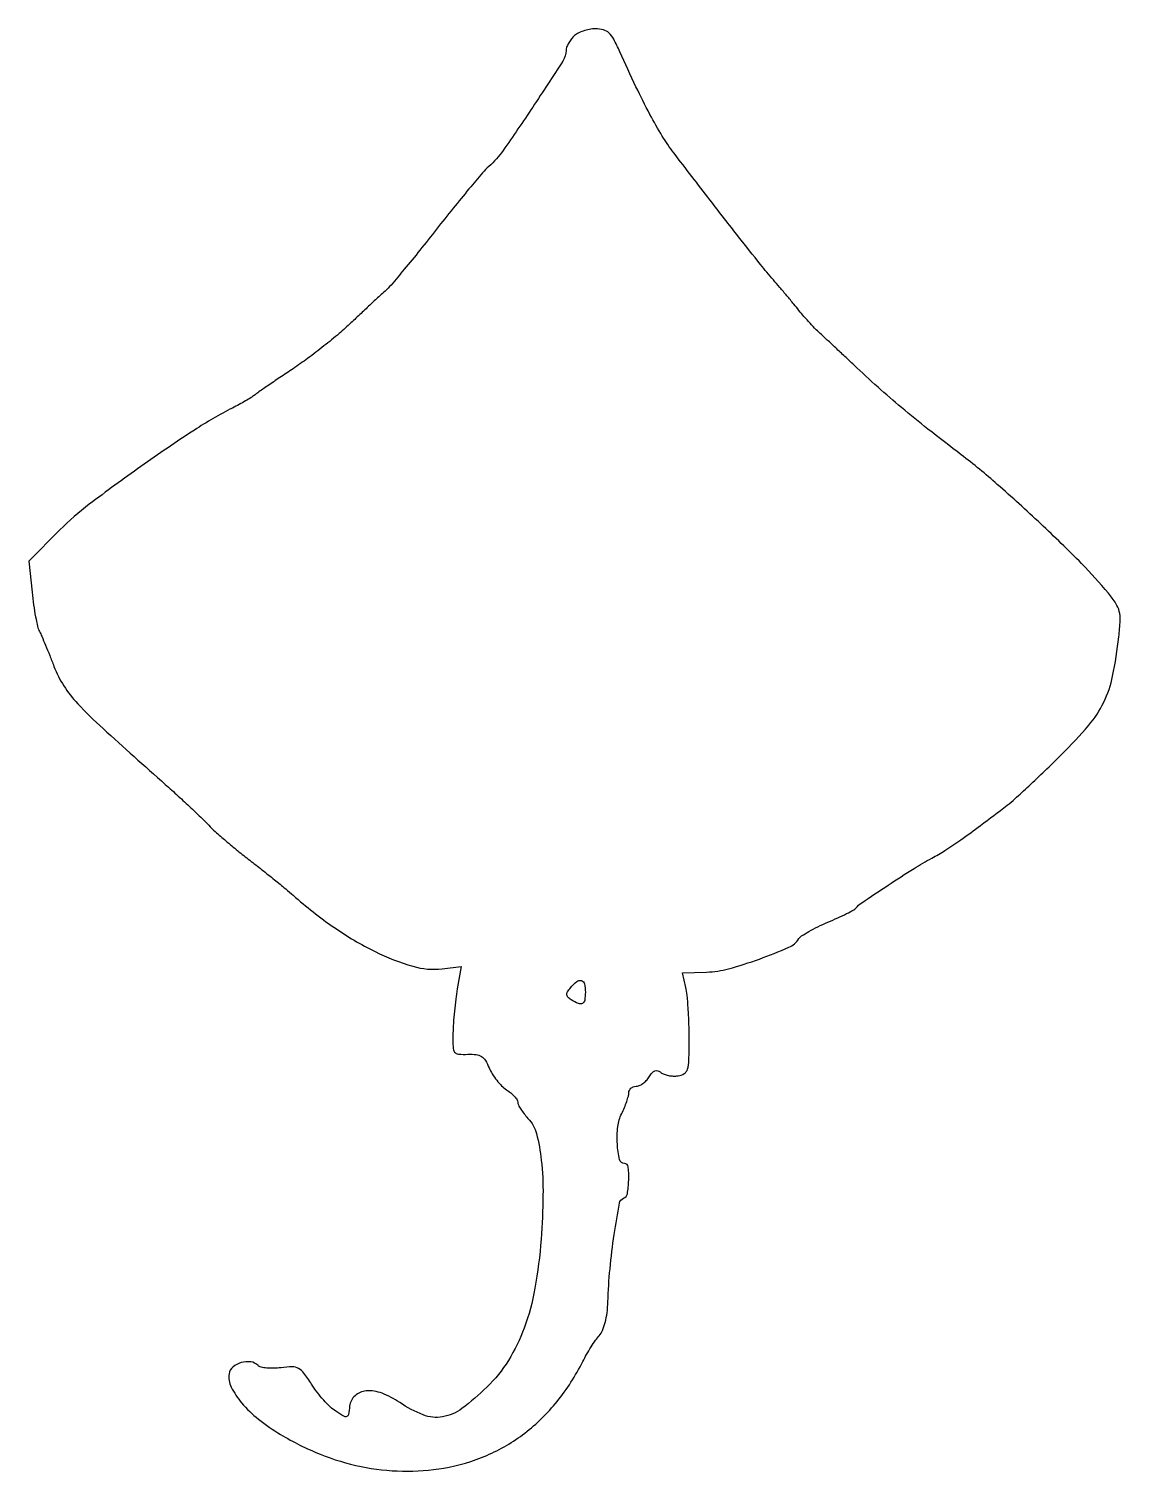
# Model space of a CAD drawing. Extents: x 0 to 226, y 0 to 299.
import ezdxf

# ---------------------------------------------------------------- set-up
doc = ezdxf.new("R2010")
doc.units = 0

msp = doc.modelspace()

# ---------------------------------------------------------------- linework, layer by layer
for points in [[(112.571429, 297.428571, 0.037746), (111.970083, 296.728867, 0.034655), (111.461607, 295.927136, 0.036471), (111.110048, 295.146221, 0.087749), (111, 294.523988, -0.144611), (110.353404, 292.335102, -0.003044), (104.090702, 282.787613, -0.005533), (97.954596, 273.774107, -0.060107), (95.031396, 270.5, 0.034493), (93.70917, 269.163279, 0.003748), (90.903894, 265.85625, 0.00458), (87.625615, 261.858516, 0.00368), (84.170293, 257.5, -0.003329), (80.731774, 253.156423, -0.004259), (77.504615, 249.204579, -0.003315), (74.751997, 245.936171, -0.03584), (73.540417, 244.707078, 0.006134), (72.437244, 243.713468, 0.001444), (70.618418, 242.024652, 0.001487), (68.538263, 240.070352, 0.001463), (66.458452, 238.093138, -0.015701), (64.030597, 235.913216, -0.008005), (60.853814, 233.321958, -0.007945), (57.49042, 230.752694, -0.011802), (54.458452, 228.620762, 0.001349), (51.71353, 226.775194, 0.001781), (49.222719, 225.077744, 0.001279), (47.143604, 223.642146, 0.017413), (46.406124, 223.091117, -0.03082), (45.773629, 222.644431, -0.006789), (44.633025, 221.961191, -0.007037), (43.290362, 221.206551, -0.006717), (41.906124, 220.477899, 0.027178), (34.03238, 215.912571, 0.008911), (22.94633, 208.36704, 0.008521), (12.257982, 200.533474, 0.0346), (6.189462, 195.225057), (-0.250877, 188.752935), (0.409539, 182.30689, 0.009964), (0.727299, 179.715773, 0.011497), (1.13596, 177.260746, 0.010625), (1.572628, 175.20385, 0.063675), (1.955065, 174.180422, -0.01928), (2.422487, 173.203419, -0.003589), (3.198018, 171.371696, -0.003842), (4.073305, 169.215658, -0.0035), (4.943473, 166.978541, 0.051448), (6.985243, 162.926649, 0.04668), (9.870167, 159.231377, 0.019811), (15.116064, 154.093226, 0.002046), (28, 142.532627, -0.003348), (30.671875, 140.122595, -0.003297), (33.325, 137.664745, -0.003241), (35.621523, 135.480763, -0.012596), (37, 134.084084, 0.021109), (38.357404, 132.754793, 0.00637), (40.528125, 130.850989, 0.00637), (43.019533, 128.775811, 0.006885), (45.5, 126.818744, -0.003276), (48.017132, 124.862054, -0.002883), (50.61875, 122.787777, -0.002897), (52.944195, 120.889317, -0.008722), (54.5, 119.557754, 0.029552), (62.924753, 112.934491, 0.037422), (71.455522, 107.909149, 0.04231), (79.262384, 104.854398, 0.10381), (85.375183, 104.35494), (89.250365, 104.843268), (88.462777, 100.171634, 0.011148), (88.154515, 98.056542, 0.006824), (87.880811, 95.550417, 0.006839), (87.677521, 93.060255, 0.01208), (87.587594, 91, 0.011045), (87.595206, 88.100805, 0.148909), (87.925542, 87.105182, 0.224522), (88.704436, 86.666354, 0.028805), (90.674557, 86.639243, -0.038677), (92.385482, 86.581937, -0.115512), (93.482312, 86.192958, -0.114592), (94.297473, 85.355322, -0.037746), (95.077963, 83.81178, 0.041124), (95.719847, 82.563332, 0.028469), (96.63515, 81.26489, 0.028809), (97.665283, 80.110423, 0.051197), (98.653406, 79.307527, -0.029458), (99.551598, 78.640264, -0.035086), (100.310688, 77.907164, -0.037697), (100.846046, 77.21352, -0.146523), (101, 76.699441, 0.117182), (101.131914, 76.144311, 0.025243), (101.623788, 75.279381, 0.025044), (102.310643, 74.312435, 0.021624), (103.123534, 73.368504, -0.125053), (104.871833, 70.20875, -0.037183), (105.879611, 64.73985, -0.029988), (106.229567, 57.445747, -0.015494), (105.836857, 48.319215, -0.025569), (104.561021, 38.175223, -0.043754), (102.338794, 29.94419, -0.05152), (99.064904, 23.237014, -0.059999), (94.623925, 17.710305, -0.033674), (89.436495, 13.281076, -0.116808), (85.412018, 11.547043, -0.138355), (81.43768, 11.948591, -0.055199), (76.552766, 14.528754, 0.057973), (72.887274, 16.438982, 0.109871), (69.60899, 16.920153, 0.166985), (67.298528, 15.932268, 0.182265), (66.185435, 13.769251, -0.015468), (65.931886, 12.040433, -0.264955), (65.578519, 11.616241, -0.226735), (64.993394, 11.667693, -0.011601), (63.333013, 12.701371, -0.045741), (62.184959, 13.61365, -0.019196), (60.810455, 15.032477, -0.018802), (59.447123, 16.672444, -0.023217), (58.309381, 18.301959, 0.018395), (56.723969, 20.619932, 0.10955), (55.62474, 21.576081, 0.129023), (54.309585, 21.89937, 0.029444), (52.004248, 21.727395, -0.026246), (50.470425, 21.60311, -0.031256), (49.019799, 21.652621, -0.032737), (47.8298, 21.847178, -0.140383), (47.207779, 22.192221, 0.165466), (45.695513, 22.936651, 0.10299), (43.705165, 22.785532, 0.105887), (41.983214, 21.862578, 0.183415), (41.207996, 20.460213, 0.153448), (41.658469, 17.709646, 0.059352), (43.817263, 14.453268, 0.048597), (47.312404, 11.066229, 0.032881), (51.873108, 7.900096, 0.039869), (60.094973, 3.812202, 0.04476), (68.552872, 1.26754, 0.045954), (77.125236, 0.312562, 0.046584), (85.687785, 0.947338, 0.059885), (94.56487, 3.564757, 0.061926), (102.460035, 8.191183, 0.060312), (109.150271, 14.733513, 0.052087), (114.472376, 23, -0.013485), (115.268944, 24.475931, -0.010908), (116.200232, 26.016631, -0.011063), (117.122313, 27.400864, -0.027788), (117.870589, 28.354489, 0.082776), (118.552028, 29.451842, 0.03479), (119.101928, 31.105799, 0.030893), (119.488867, 33.121449, 0.023788), (119.668625, 35.354489, -0.015518), (120.107234, 42.220745, -0.01384), (120.980706, 49.315254, -0.006307), (122.045559, 55.798433, -0.275046), (122.914492, 56.804831, 0.278774), (123.707673, 57.736458, 0.032886), (123.97928, 60.562654, 0.033619), (123.876475, 63.328391, 0.383965), (123.130842, 64, -0.350666), (122.077488, 64.842329, -0.040957), (121.627278, 68.040436, -0.042844), (121.727137, 71.651229, -0.087587), (122.529462, 74.359512, 0.016365), (123.092357, 75.586838, 0.016839), (123.568029, 76.836864, 0.016818), (123.906437, 77.945342, 0.065762), (124, 78.653638, -0.109998), (124.114382, 79.167273, -0.099899), (124.438136, 79.604506, -0.095029), (124.922062, 79.897753, -0.089062), (125.491526, 80, 0.105354), (126.151072, 80.140532, 0.051012), (126.90249, 80.572566, 0.047402), (127.62412, 81.203534, 0.049878), (128.200322, 81.949159, -0.040009), (128.835108, 82.804913, -0.123798), (129.421952, 83.211807, -0.170359), (130.014061, 83.225093, -0.094702), (130.653754, 82.872395, 0.083973), (131.29266, 82.502182, 0.040695), (132.203899, 82.243824, 0.038854), (133.221662, 82.123931, 0.045134), (134.194958, 82.173236, 0.106593), (135.481385, 82.647498, 0.181659), (136.162273, 83.550998, 0.065839), (136.445703, 85.365842, 0.005858), (136.5, 90, 0.008007), (136.450493, 93.091406, 0.008019), (136.302021, 96.178125, 0.007885), (136.086868, 98.866185, 0.031347), (135.826029, 100.5), (135.152058, 103.5), (140.110954, 103.652325, 0.059211), (144.661339, 104.335353, 0.020131), (151.04486, 106.362813, 0.015604), (157.13656, 108.78882, 0.150739), (159.224679, 110.581535, -0.109645), (159.789488, 111.151833, -0.013754), (161.28611, 112.057742, -0.015642), (163.151617, 113.042075, -0.01239), (165.224679, 113.991476, 0.0061), (167.281936, 114.902511, 0.008516), (169.09725, 115.770725, 0.005593), (170.59135, 116.537836, 0.102896), (171, 116.875512, -0.075663), (172.237814, 118.016274, -0.002629), (177.69954, 121.659941, -0.005311), (183.083421, 125.129413, -0.017455), (186.737806, 127.255454, 0.019386), (189.481305, 128.865768, 0.010437), (192.739412, 131.049211, 0.007774), (196.85384, 134.029213, 0.003159), (202.366107, 138.208383, 0.020279), (203.963522, 139.541822, 0.003574), (206.840953, 142.186499, 0.003867), (210.170689, 145.339591, 0.003469), (213.57488, 148.659277, 0.021238), (219.254651, 154.773765, 0.06334), (222.377701, 159.544977, 0.063699), (224.197517, 164.930954, 0.021658), (225.477844, 173.108735, 0.015367), (225.749849, 176.448747, 0.071483), (225.572281, 178.369272, 0.085725), (224.87528, 179.990864, 0.027641), (223.323797, 182.108735, 0.023576), (217.7577, 188.270357, 0.008509), (209.297668, 196.506235, 0.008672), (200.313735, 204.670142, 0.017093), (192.851325, 210.780222, -0.003916), (185.962682, 216.123634, -0.007347), (180.493085, 220.567198, -0.008276), (175.616267, 224.788819, -0.006984), (170.593774, 229.412051, 0.000993), (168.765383, 231.136017, 0.000862), (166.842545, 232.935607, 0.000867), (165.096439, 234.558496, 0.002554), (163.887709, 235.666612, -0.013887), (162.810912, 236.699652, -0.007471), (161.538664, 238.029089, -0.007434), (160.281207, 239.424029, -0.011574), (159.243913, 240.666612, 0.004233), (158.163024, 242.00075, 0.00203), (156.75419, 243.695817, 0.002012), (155.269407, 245.45317, 0.002873), (153.936381, 247, -0.010881), (151.284604, 250.178652, -0.002212), (146.734437, 255.93272, -0.001974), (140.80697, 263.558887, -0.000965), (133.307429, 273.325621, -0.026572), (130.940156, 276.787526, -0.014181), (128.370477, 281.293486, -0.011452), (125.490238, 287.005727, -0.005965), (122.148674, 294.25, 0.016633), (120.871758, 296.869839, 0.082845), (119.882197, 298.1659, 0.126633), (118.739297, 298.792444, 0.062466), (117.084425, 299, 0.046513), (115.84287, 298.884252, 0.037305), (114.545336, 298.538393, 0.038579), (113.385264, 298.031166, 0.074158)], [(115, 99.5, -0.038667), (114.872269, 97.850797, -0.236128), (114.391523, 97.175047, -0.230242), (113.552331, 97.14475, -0.036932), (112.064302, 97.939097, -0.050531), (111.372206, 98.481966, -0.190605), (111.147786, 98.973918, -0.156052), (111.300438, 99.551664, -0.03121), (111.936747, 100.423785, -0.048403), (113.22616, 101.702778, -0.249361), (114.180242, 101.892069, -0.271269), (114.812499, 101.210813, -0.054635)]]:
    msp.add_lwpolyline(points, format="xyb", close=True)

doc.saveas('drawing.dxf')
